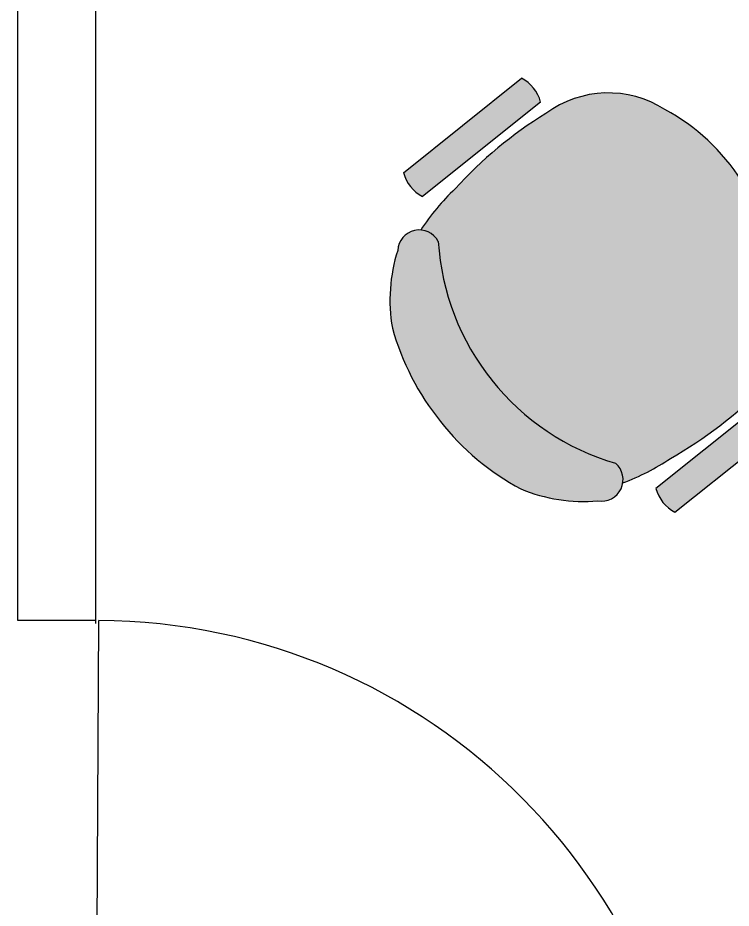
# Model space of a CAD drawing. Header units: metres. Extents: x 11076 to 23011, y 5678 to 28676.
# Drawn here: x 19507 to 20423, y 20329 to 21472 of the extents above; entities that cross this region are included whole.
import ezdxf

# ---------------------------------------------------------------- set-up
doc = ezdxf.new("R2010")
doc.units = ezdxf.units.M
for name, color, linetype in [('_Co PUERTAS', 70, 'Continuous'), ('_Co SOMBREADOS', 8, 'Continuous'), ('_Co TABIQUERIA', 3, 'Continuous'), ('_relleno', 255, 'Continuous'), ('A_MOBILIARIO', 43, 'Continuous')]:
    doc.layers.add(name, color=color, linetype=linetype)

# ---------------------------------------------------------------- blocks, each defined once
blk = doc.blocks.new('scrivania_4')
at = {"layer": '_relleno'}
h = blk.add_hatch(color=256, dxfattribs=at)
h.dxf.hatch_style = 1
h.paths.add_polyline_path([(306.1066, 147.5969, 0.779063), (306.0265, 147.653, 0.228338), (305.9867, 147.2186, 0.779063), (306.0757, 147.2593, -0.219291)])
h.paths.add_polyline_path([(307.9492, 147.1372, -0.258414), (307.9725, 147.1506, 0.057489), (307.9312, 147.2057, 0.071475), (307.8198, 147.3084, 0.311745), (307.6676, 147.3214, 0.130279), (307.5646, 147.2354, 0.130279), (307.4911, 147.123, 0.311745), (307.5218, 146.9734, 0.071475), (307.6368, 146.8747, 0.057489), (307.6963, 146.8402, -0.258414), (307.707, 146.8648, 0.155221), (307.8713, 146.9629, 0.154697)])
h.paths.add_polyline_path([(307.9447, 147.6982, -0.258414), (307.9222, 147.7128, 0.155221), (307.8532, 147.8914, 0.154697), (307.6946, 147.9975, -0.258414), (307.6853, 148.0227, 0.057489), (307.624, 147.9913, 0.071475), (307.5041, 147.8988, 0.311745), (307.4655, 147.751, 0.130279), (307.533, 147.635, 0.130279), (307.6313, 147.5436, 0.311745), (307.784, 147.5486, 0.071475), (307.9006, 147.6452, 0.057489)])
h.paths.add_polyline_path([(307.8161, 148.0305, 0.12086), (307.7173, 148.0458, 0.75956), (307.6946, 147.9975, -0.155221), (307.8536, 147.8908, -0.154697), (307.9222, 147.7128, 0.75956), (307.9743, 147.7243, 0.12086), (307.9812, 147.824, 0.103151), (307.9195, 147.9439, 0.103151)])
h.paths.add_polyline_path([(307.6429, 148.03, 0.207753), (307.6185, 148.0605), (307.4668, 147.9393, 0.207753), (307.4912, 147.9088)])
h.paths.add_polyline_path([(307.9669, 147.6246, 0.207753), (307.9426, 147.6551), (307.7909, 147.5339, 0.207753), (307.8153, 147.5034)])
h.paths.add_polyline_path([(307.6535, 146.8351), (307.5085, 146.9641, 0.207753), (307.4825, 146.9349), (307.6276, 146.8059, 0.207753)])
h.paths.add_polyline_path([(307.9343, 146.9065, 0.103151), (308.0022, 147.023, 0.12086), (308.0006, 147.1229, 0.75956), (307.9492, 147.1372, -0.155221), (307.8709, 146.9625, -0.154697), (307.707, 146.8648, 0.75956), (307.7271, 146.8154, 0.12086), (307.8265, 146.8255, 0.103151)])
h.paths.add_polyline_path([(307.8535, 147.3519, 0.207753), (307.8275, 147.3227), (307.9725, 147.1937, 0.207753), (307.9985, 147.2229)])
at = {"linetype": 'Continuous'}
for p, q in [((307.6185, 148.0605), (307.4668, 147.9393)), ((307.4912, 147.9088), (307.6429, 148.03)), ((307.7909, 147.5339), (307.9426, 147.6551)), ((307.9669, 147.6246), (307.8153, 147.5034))]:
    blk.add_line(p, q, dxfattribs=at)
for centre, radius, start, end in [((307.5955, 148.0172), 0.049, 15.163, 62.1087), ((307.7127, 148.0185), 0.0277, 80.3881, 229.2635), ((307.7356, 147.8368), 0.2098, 67.4218, 94.9872), ((307.7907, 147.7412), 0.3006, 110.5233, 123.6842), ((307.6601, 147.7394), 0.3303, 38.251, 61.8081), ((307.8858, 147.5277), 0.5324, 119.4516, 135.8046), ((307.6065, 147.6943), 0.3158, 38.4984, 73.7908), ((307.6628, 147.7359), 0.3303, 15.4636, 39.0206), ((307.607, 147.6936), 0.3158, 3.4808, 38.7733), ((307.7745, 147.7881), 0.2098, 342.2844, 9.8499), ((307.9467, 147.7258), 0.0277, 208.0081, 356.8835), ((307.6934, 147.863), 0.3006, 313.5874, 326.7483), ((307.5061, 148.0028), 0.5324, 301.467, 317.82), ((307.9196, 147.6117), 0.049, 15.163, 62.1087), ((307.7545, 147.7748), 0.262, 212.2552, 241.9522), ((307.704, 147.6566), 0.1344, 237.2599, 306.5182), ((307.8382, 147.5467), 0.049, 195.163, 242.1087)]:
    blk.add_arc(centre, radius, start, end, dxfattribs=at)
blk = doc.blocks.new('*U155')
at = {"layer": '_Co PUERTAS'}
for p, q in [((621, 48.7), (695.6, 48.7)), ((621, 48.7), (621, 25.8)), ((621, 25.8), (695.6, 25.8)), ((705.6, 0), (705.6, 15.8)), ((728.5, 0), (728.5, 15.8)), ((4.2, -40), (4.2, -6.6)), ((4.2, -6.6), (4.2, -6.6)), ((4.2, -6.6), (4.2, -6.6)), ((775.9, -40), (775.9, -6.6)), ((705.6, -40), (705.6, -55.8)), ((728.5, -40), (728.5, -55.8)), ((621, -65.8), (695.6, -65.8)), ((621, -88.7), (621, -65.8)), ((621, -88.7), (695.6, -88.7))]:
    blk.add_line(p, q, dxfattribs=at)
blk.add_lwpolyline([(4.2, 0), (775.9, 0), (775.9, -40), (4.2, -40)], close=True, dxfattribs=at)
for centre, radius, start, end in [((695.6, 15.8), 32.9, 0, 90), ((695.6, 15.8), 10, 0, 90), ((695.6, -55.8), 10, 270, 0), ((695.6, -55.8), 32.9, 270, 0)]:
    blk.add_arc(centre, radius, start, end, dxfattribs=at)
at = {"layer": '_Co SOMBREADOS'}
blk.add_line((4.2, 0), (4.2, 771.6), dxfattribs=at)
blk.add_arc((4.2, 0), 771.6, 0, 90, dxfattribs=at)

msp = doc.modelspace()

# ---------------------------------------------------------------- linework, layer by layer
at = {"layer": '_Co TABIQUERIA'}
for points in [[(19507.3, 20698.6), (19507.3, 22262.5), (22215.9, 22262.5), (22215.9, 19633.5), (19607.3, 19633.5)], [(19607.3, 20694.5), (19607.3, 22162.5), (22215.9, 22162.5), (22215.9, 19733.5), (19607.3, 19733.5), (19607.3, 19916.4)], [(19607.3, 20694.5), (19607.3, 22162.5)], [(19607.3, 20698.6), (19507.3, 20698.6)]]:
    msp.add_lwpolyline(points, dxfattribs=at)

# ---------------------------------------------------------------- block references
at = {"layer": '_Co PUERTAS', "rotation": 359.7200411652328}
msp.add_blockref('*U155', (19603.3, 19926.9), dxfattribs=at)
at = {"layer": 'A_MOBILIARIO', "xscale": 1000, "yscale": 1000, "zscale": 1000, "rotation": 180}
msp.add_blockref('scrivania_4', (327969.4, 168897.9), dxfattribs=at)

doc.saveas('drawing.dxf')
